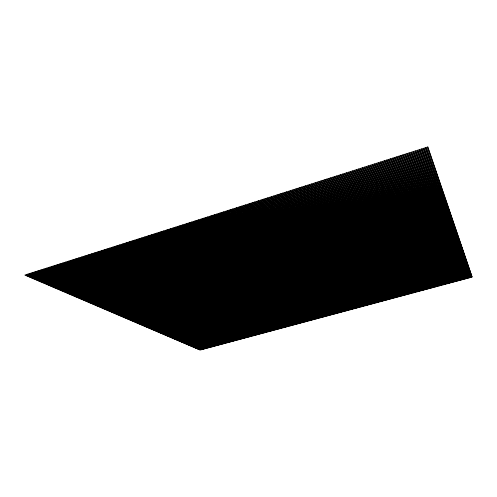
<?xml version="1.0" encoding="UTF-8"?>
<svg xmlns="http://www.w3.org/2000/svg" width="497" height="497" viewBox="0 0 497 497"><rect width="100%" height="100%" fill="white"/><g stroke="black" fill="none" stroke-linecap="round" stroke-linejoin="round"><path stroke-width="0.75" d="M26.024 275.574L428.141 147.87M27.192 276.071L428.457 148.789M28.36 276.574L428.762 149.696M29.516 277.065L429.073 150.603M30.671 277.562L429.377 151.504M31.82 278.053L429.688 152.399M32.964 278.544L429.986 153.287M34.1 279.028L430.29 154.176M35.237 279.513L430.588 155.058M36.368 279.997L430.893 155.94M37.492 280.476L431.185 156.81M38.611 280.954L431.483 157.679M39.723 281.432L431.781 158.543M40.829 281.905L432.073 159.407M41.934 282.377L432.365 160.258M43.034 282.849L432.651 161.109M44.127 283.315L432.943 161.96M45.221 283.781L433.229 162.799M46.302 284.247L433.514 163.643M47.383 284.706L433.8 164.476M48.464 285.166L434.08 165.308M49.532 285.626L434.359 166.135M50.601 286.086L434.645 166.955M51.663 286.539L434.918 167.775M52.719 286.993L435.198 168.589M53.769 287.44L435.471 169.396M54.819 287.887L435.751 170.204M55.863 288.335L436.024 171.005M56.906 288.782L436.291 171.8M57.938 289.223L436.565 172.596M58.969 289.664L436.832 173.391M60 290.105L437.099 174.174M61.019 290.54L437.366 174.956M62.038 290.975L437.633 175.739M63.051 291.41L437.9 176.51M64.063 291.838L438.161 177.286M65.07 292.273L438.422 178.05M66.07 292.702L438.683 178.814M67.064 293.124L438.944 179.579M68.058 293.553L439.199 180.336M69.046 293.975L439.454 181.088M70.034 294.392L439.715 181.84M71.015 294.814L439.969 182.585M71.99 295.23L440.218 183.325M72.96 295.647L440.472 184.07M73.929 296.063L440.721 184.803M74.898 296.473L440.969 185.536M75.855 296.883L441.218 186.263M76.811 297.293L441.466 186.99M77.768 297.703L441.715 187.711M78.719 298.107L441.957 188.431M79.663 298.511L442.2 189.146M80.601 298.914L442.442 189.86M81.539 299.318L442.684 190.568M82.477 299.716L442.926 191.277M83.403 300.113L443.169 191.979M84.335 300.511L443.405 192.681M85.254 300.902L443.641 193.376M86.174 301.3L443.877 194.066M87.093 301.691L444.113 194.756M88 302.083L444.349 195.445M88.913 302.468L444.579 196.129M89.814 302.853L444.809 196.806M90.715 303.238L445.039 197.489M91.616 303.624L445.269 198.16M92.51 304.009L445.498 198.831M93.399 304.388L445.728 199.502M94.287 304.767L445.952 200.167M95.169 305.146L446.182 200.831M96.051 305.525L446.405 201.49M96.927 305.897L446.629 202.149M97.803 306.27L446.853 202.801M98.673 306.643L447.07 203.453M99.537 307.016L447.294 204.099M100.4 307.382L447.511 204.745M101.264 307.749L447.735 205.385M102.121 308.115L447.952 206.025M102.972 308.482L448.17 206.665M103.823 308.848L448.381 207.299M104.668 309.209L448.598 207.932M105.513 309.569L448.81 208.56M106.352 309.929L449.027 209.187M107.19 310.29L449.238 209.809M108.023 310.644L449.45 210.43M108.855 310.998L449.661 211.045M109.682 311.352L449.872 211.66M110.508 311.706L450.077 212.275M111.328 312.054L450.288 212.884M112.148 312.408L450.493 213.493M112.962 312.756L450.698 214.095M113.776 313.104L450.903 214.698M114.59 313.452L451.108 215.3M115.391 313.793L451.313 215.897M116.199 314.135L451.512 216.493M117 314.483L451.717 217.083M117.795 314.818L451.916 217.674M118.59 315.16L452.115 218.258M119.379 315.502L452.313 218.848M120.168 315.837L452.512 219.425M120.957 316.173L452.711 220.009M121.74 316.508L452.91 220.587M122.517 316.844L453.102 221.159M123.293 317.173L453.301 221.73M124.07 317.502L453.494 222.302M124.84 317.838L453.686 222.873M125.611 318.167L453.879 223.439M126.375 318.49L454.072 223.998M127.139 318.819L454.264 224.563M127.897 319.142L454.457 225.122M128.655 319.465L454.643 225.675M129.413 319.788L454.83 226.234M130.164 320.111L455.022 226.781M130.916 320.435L455.209 227.334M131.662 320.751L455.395 227.881M132.407 321.068L455.581 228.427M133.146 321.385L455.768 228.968M133.886 321.702L455.948 229.508M134.619 322.019L456.134 230.049M135.358 322.329L456.314 230.589M136.085 322.646L456.494 231.124M136.812 322.957L456.681 231.652M137.539 323.267L456.861 232.186M138.265 323.578L457.041 232.714M138.986 323.882L457.221 233.236M139.7 324.193L457.395 233.764M140.421 324.498L457.575 234.286M141.129 324.802L457.749 234.808M261.956 290.726L268.169 288.956M269.554 288.564L275.81 286.788M141.844 325.106L457.93 235.323M142.552 325.411L458.104 235.839M143.254 325.709L458.277 236.355M143.962 326.013L458.451 236.864M144.658 326.312L458.625 237.373M145.36 326.61L458.799 237.883M146.056 326.908L458.973 238.386M146.752 327.206L459.147 238.895M147.441 327.498L459.315 239.392M148.131 327.796L459.483 239.896M148.814 328.088L459.657 240.393M149.498 328.38L459.824 240.89M150.181 328.672L459.992 241.38M150.858 328.964L460.16 241.877M151.535 329.25L460.328 242.368M152.212 329.542L460.495 242.853M152.883 329.828L460.657 243.344M153.554 330.114L460.825 243.828M154.225 330.399L460.992 244.313M154.89 330.685L461.154 244.791M155.555 330.971L461.315 245.269M156.213 331.25L461.477 245.748M156.872 331.536L461.638 246.226M157.53 331.816L461.8 246.698M158.183 332.095L461.962 247.171M158.835 332.375L462.123 247.643M159.487 332.655L462.285 248.109M160.133 332.928L462.44 248.575M160.78 333.207L462.601 249.04M161.426 333.481L462.757 249.506M162.065 333.754L462.918 249.966M162.705 334.027L463.074 250.426M163.339 334.301L463.229 250.886M163.979 334.574L463.384 251.345M164.613 334.841L463.539 251.799M165.24 335.115L463.695 252.252M165.868 335.382L463.85 252.706M166.495 335.649L463.999 253.153M167.122 335.916L464.155 253.6M167.744 336.183L464.304 254.048M168.365 336.45L464.459 254.495M168.986 336.711L464.608 254.936M169.601 336.978L464.757 255.377M170.216 337.239L464.912 255.818M170.831 337.5L465.062 256.259M171.44 337.761L465.211 256.694M172.049 338.022L465.354 257.129M172.658 338.283L465.503 257.564M173.26 338.544L465.652 257.999M173.863 338.799L465.801 258.428M174.466 339.06L465.944 258.856M175.062 339.314L466.093 259.285M175.658 339.569L466.236 259.714M176.255 339.824L466.379 260.136M176.845 340.078L466.521 260.558M177.441 340.333L466.671 260.981M178.032 340.582L466.813 261.403M178.616 340.836L466.956 261.82M179.2 341.085L467.093 262.242M179.784 341.333L467.236 262.658M180.368 341.582L467.379 263.068M180.945 341.83L467.522 263.485M181.529 342.079L467.658 263.895M182.101 342.327L467.801 264.305M182.679 342.57L467.938 264.715M183.25 342.818L468.075 265.118M183.822 343.06L468.217 265.528M184.393 343.303L468.354 265.932M184.959 343.545L468.491 266.336M185.524 343.787L468.628 266.734M186.089 344.03L468.764 267.137M186.648 344.272L468.901 267.535M187.214 344.508L469.038 267.933M187.773 344.75L469.168 268.33M188.326 344.986L469.305 268.722M188.885 345.222L469.441 269.119M189.438 345.458L469.572 269.511M189.991 345.695L469.702 269.902M190.537 345.931L469.839 270.287M191.09 346.167L469.969 270.679M191.637 346.403L470.1 271.064M192.177 346.633L470.23 271.449M192.724 346.869L470.361 271.834M193.265 347.099L470.491 272.219M193.805 347.328L470.622 272.598M194.346 347.558L470.752 272.977M194.88 347.788L470.883 273.356M195.414 348.018L471.013 273.735M195.948 348.248L471.137 274.114M196.483 348.472L471.268 274.487M197.011 348.701L471.392 274.86M197.539 348.925L471.523 275.232M198.067 349.155L471.647 275.605M198.595 349.379L471.777 275.978M199.117 349.602L471.901 276.344M199.639 349.826L472.026 276.711M26.397 274.58L201.26 349.751M27.944 274.089L202.366 349.459M29.497 273.592L203.466 349.161M31.05 273.101L204.571 348.863M32.603 272.604L205.677 348.571M34.156 272.114L206.783 348.273M35.716 271.617L207.889 347.975M37.275 271.12L208.995 347.676M38.841 270.623L210.107 347.378M40.406 270.126L211.213 347.086M41.972 269.629L212.325 346.788M43.537 269.132L213.437 346.49M45.109 268.628L214.549 346.192M46.681 268.132L215.661 345.887M48.252 267.628L216.773 345.589M49.83 267.131L217.891 345.291M51.408 266.628L219.003 344.993M52.986 266.125L220.121 344.694M54.571 265.622L221.24 344.396M56.155 265.118L222.358 344.092M57.739 264.615L223.476 343.794M59.329 264.106L224.601 343.489M60.92 263.603L225.719 343.191M62.51 263.099L226.843 342.893M64.107 262.59L227.968 342.588M65.703 262.081L229.092 342.29M67.3 261.577L230.217 341.986M68.903 261.068L231.341 341.681M70.506 260.558L232.472 341.383M72.108 260.043L233.596 341.079M73.718 259.533L234.727 340.774M75.327 259.024L235.858 340.47M76.936 258.515L236.988 340.165M78.551 257.999L238.119 339.867M80.16 257.483L239.25 339.563M81.781 256.974L240.386 339.258M83.397 256.458L241.523 338.954M85.018 255.943L242.654 338.65M86.646 255.427L243.791 338.345M88.267 254.911L244.934 338.035M89.895 254.389L246.071 337.73M91.523 253.874L247.208 337.426M93.156 253.352L248.351 337.121M94.79 252.836L249.494 336.811M96.424 252.314L250.637 336.506M98.064 251.793L251.78 336.202M99.704 251.271L252.923 335.891M101.345 250.749L254.066 335.587M102.991 250.227L255.216 335.276M104.637 249.705L256.365 334.972M106.29 249.177L257.514 334.661M107.936 248.655L258.664 334.357M109.588 248.127L259.813 334.046M111.247 247.605L260.962 333.736M112.9 247.077L262.118 333.425M114.565 246.549L263.267 333.12M116.223 246.021L264.423 332.81M117.888 245.493L265.578 332.499M119.553 244.965L266.734 332.189M121.218 244.431L267.895 331.878M122.889 243.903L269.051 331.567M124.567 243.368L270.213 331.257M126.238 242.834L271.368 330.946M127.915 242.306L272.53 330.629M129.593 241.772L273.692 330.319M131.276 241.238L274.86 330.008M132.96 240.697L276.021 329.697M134.644 240.163L277.189 329.381M136.333 239.629L278.351 329.07M138.023 239.088L279.519 328.759M139.713 238.554L280.687 328.442M141.409 238.013L281.861 328.132M143.105 237.473L283.029 327.815M144.807 236.932L284.203 327.504M146.509 236.392L285.371 327.188M148.212 235.851L286.545 326.871M149.914 235.311L287.72 326.56M151.622 234.764L288.9 326.243M153.337 234.224L290.074 325.926M155.045 233.677L291.248 325.61M156.76 233.13L292.429 325.293M158.481 232.584L293.609 324.976M160.196 232.037L294.789 324.659M161.923 231.49L295.97 324.342M163.643 230.943L297.156 324.025M165.371 230.397L298.337 323.709M167.098 229.844L299.523 323.392M168.831 229.297L300.71 323.075M170.564 228.744L301.896 322.758M172.297 228.191L303.083 322.435M174.037 227.638L304.27 322.118M175.776 227.086L305.462 321.801M177.516 226.533L306.649 321.478M179.262 225.98L307.842 321.161M181.007 225.421L309.035 320.838M182.759 224.868L310.227 320.522M266.28 286.819L268.61 288.571M269.119 288.956L271.399 290.67M184.511 224.309L311.426 320.198M186.263 223.749L312.619 319.875M188.021 223.196L313.818 319.559M189.779 222.637L315.017 319.236M191.544 222.072L316.216 318.912M193.308 221.513L317.415 318.589M195.072 220.954L318.614 318.266M196.837 220.388L319.819 317.943M198.607 219.829L321.025 317.62M200.384 219.264L322.23 317.297M202.161 218.699L323.435 316.974M203.938 218.133L324.64 316.651M205.715 217.568L325.846 316.328M207.498 217.003L327.057 316.005M209.287 216.431L328.268 315.682M211.07 215.866L329.474 315.353M212.859 215.294L330.685 315.03M214.654 214.729L331.903 314.707M216.45 214.157L333.114 314.377M218.245 213.586L334.332 314.054M220.047 213.014L335.543 313.725M221.848 212.443L336.761 313.402M223.65 211.865L337.979 313.073M225.458 211.293L339.202 312.743M227.272 210.716L340.42 312.42M229.08 210.138L341.644 312.091M230.894 209.566L342.868 311.762M232.714 208.988L344.092 311.433M234.534 208.405L345.316 311.103M236.355 207.827L346.539 310.78M238.175 207.249L347.763 310.451M240.001 206.665L348.993 310.122M241.834 206.087L350.223 309.786M243.667 205.503L351.454 309.457M245.499 204.919L352.684 309.128M247.338 204.335L353.914 308.799M249.177 203.751L355.15 308.469M251.016 203.167L356.386 308.134M252.861 202.577L357.623 307.805M254.706 201.993L358.859 307.475M256.558 201.403L360.095 307.14M258.409 200.813L361.331 306.811M260.266 200.223L362.574 306.475M262.124 199.632L363.816 306.146M263.982 199.042L365.059 305.81M265.845 198.452L366.301 305.475M267.709 197.862L367.544 305.139M269.579 197.266L368.793 304.81M271.449 196.669L370.035 304.475M273.319 196.073L371.284 304.139M275.195 195.476L372.533 303.804M277.071 194.88L373.781 303.468M278.954 194.284L375.036 303.133M280.836 193.687L376.285 302.797M282.718 193.084L377.54 302.462M284.607 192.488L378.795 302.126M286.502 191.885L380.05 301.785M288.397 191.283L381.305 301.449M290.291 190.68L382.566 301.114M292.186 190.078L383.821 300.778M294.094 189.469L385.082 300.437M295.995 188.866L386.343 300.101M297.902 188.257L387.604 299.759M299.809 187.655L388.871 299.424M301.722 187.046L390.133 299.082M303.636 186.437L391.4 298.74M305.556 185.828L392.667 298.405M307.475 185.213L393.935 298.063M309.401 184.604L395.202 297.722M311.321 183.996L396.476 297.38M313.253 183.381L397.743 297.038M315.185 182.766L399.016 296.697M317.117 182.15L400.29 296.355M319.055 181.535L401.564 296.013M320.994 180.92L402.843 295.672M322.932 180.299L404.117 295.33M324.876 179.684L405.397 294.988M326.827 179.063L406.676 294.646M328.778 178.442L407.956 294.299M330.729 177.82L409.236 293.957M332.686 177.199L410.522 293.615M334.643 176.578L411.808 293.267M336.606 175.957L413.088 292.926M338.569 175.329L414.374 292.578M340.538 174.708L415.666 292.23M342.508 174.08L416.952 291.888M344.477 173.453L418.244 291.54M346.452 172.826L419.536 291.192M348.428 172.198L420.829 290.851M350.41 171.564L422.121 290.503M352.392 170.937L423.413 290.155M354.38 170.303L424.711 289.807M356.368 169.67L426.004 289.459M358.362 169.036L427.302 289.111M360.356 168.402L428.607 288.763M362.356 167.769L429.905 288.415M364.357 167.135L431.203 288.061M366.357 166.495L432.508 287.713M368.364 165.855L433.813 287.365M370.377 165.221L435.117 287.011M372.39 164.582L436.422 286.663M374.403 163.935L437.733 286.309M376.422 163.296L439.037 285.961M378.441 162.656L440.348 285.607M380.466 162.01L441.659 285.259M382.491 161.363L442.976 284.905M384.523 160.724L444.287 284.551M386.554 160.077L445.604 284.203M388.592 159.425L446.915 283.849M390.63 158.779L448.232 283.495M392.667 158.133L449.555 283.141M394.711 157.481L450.872 282.787M396.761 156.828L452.195 282.433M398.811 156.176L453.512 282.079M400.862 155.524L454.836 281.724M402.918 154.871L456.165 281.37M404.98 154.219L457.488 281.01M407.043 153.561L458.812 280.656M409.106 152.902L460.141 280.302M411.174 152.25L461.471 279.941M413.249 151.591L462.8 279.587M415.318 150.926L464.136 279.227M417.399 150.268L465.465 278.873M419.48 149.609L466.801 278.513M421.562 148.945L468.137 278.152M423.649 148.28L469.472 277.798M425.736 147.615L470.808 277.438M427.83 146.95L24.85 275.071L200.161 350.05L472.15 277.077L427.83 146.95M223.265 320.658A96.58 31.901 -10.2 0 0 363.083 268.678A96.58 31.901 -10.2 0 0 217.375 265.597A96.58 31.901 -10.2 0 0 223.265 320.658M265.491 291.49A7.492 2.454 -10.2 0 0 276.233 287.44A7.492 2.454 -10.2 0 0 264.851 287.285A7.492 2.454 -10.2 0 0 265.491 291.49"/></g></svg>
